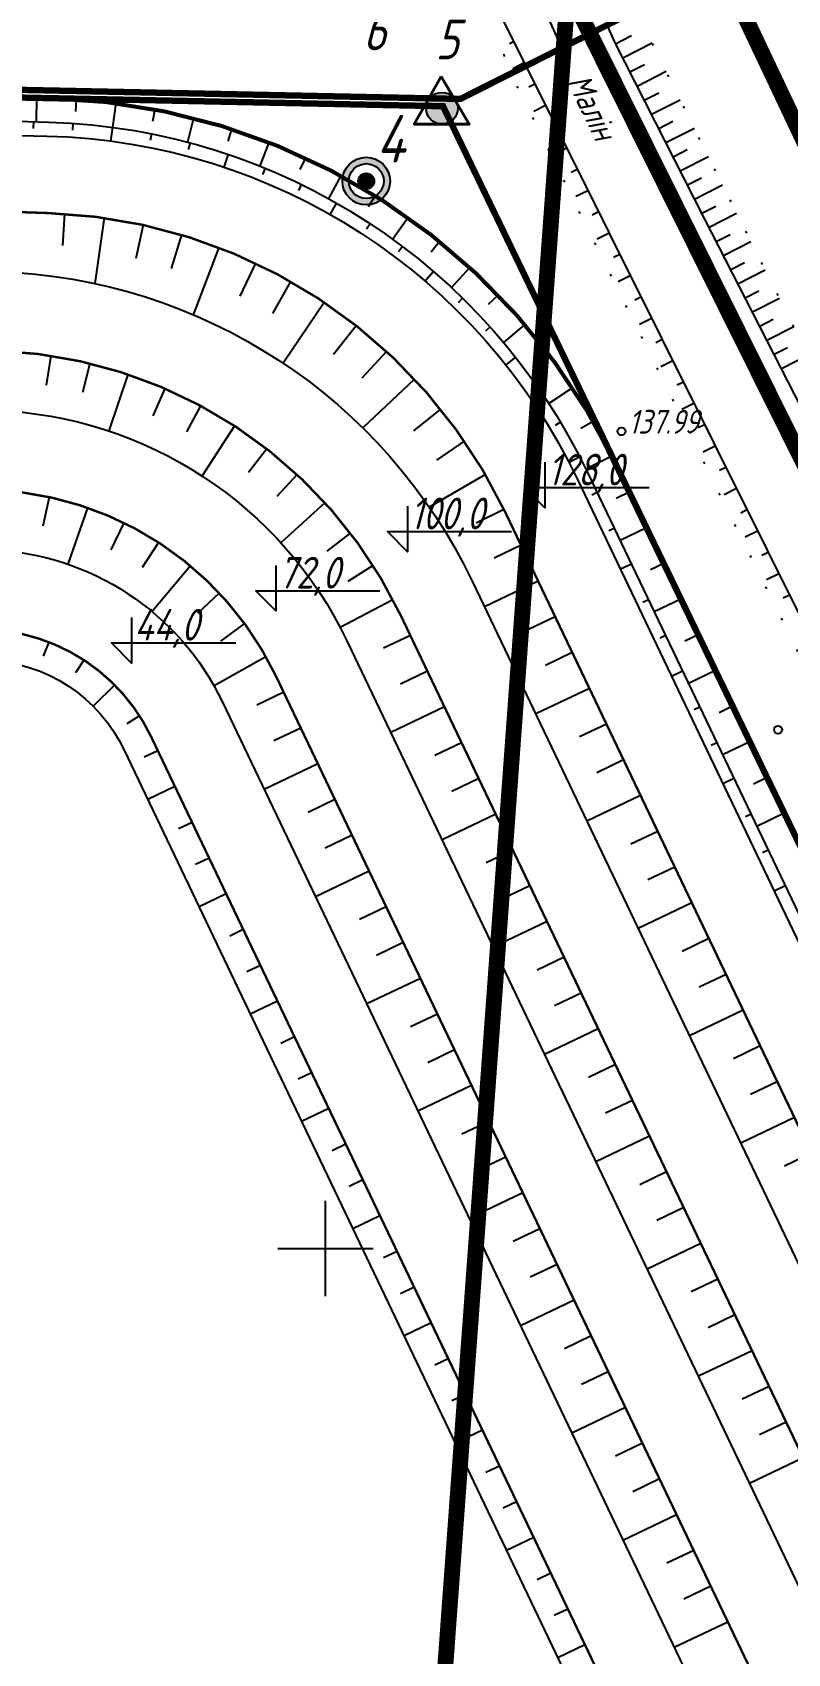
# Model space of a CAD drawing. Header units: millimetres. Extents: x 0 to 841, y 0 to 594.
# Drawn here: x 555 to 589.5, y 388.8 to 463 of the extents above; entities that cross this region are included whole.
import ezdxf
from ezdxf.lldxf.tags import DXFTag

# ---------------------------------------------------------------- set-up
doc = ezdxf.new("R2010")
doc.units = ezdxf.units.MM
doc.linetypes.add('KONTUR', pattern=[1.5, 0, -1.5])
for name, color, linetype in [('00_доповнення_топоплан', 7, 'Continuous'), ('01_Земельний_відвід', 7, 'Continuous'), ('01_Земельний_відвід_існуючий', 7, 'Continuous'), ('01_укоси', 7, 'Continuous'), ('0_Лицензия', 6, 'Continuous'), ('0_Проектний_карьер', 7, 'Continuous'), ('кресты', 7, 'Continuous'), ('НАДЗЕМКА', 7, 'Continuous'), ('ПИКЕТЫ', 7, 'Continuous'), ('Проектні відмітки', 7, 'Continuous'), ('РЕЛЬЕФ', 7, 'Continuous'), ('Скважины', 7, 'Continuous')]:
    doc.layers.add(name, color=color, linetype=linetype)
doc.styles.add('Такие дела', font='GOST_A.TTF', dxfattribs={"oblique": 15})
tags = doc.linetypes.add('New Line1', pattern=[1.5, 1, -0.5]).pattern_tags.tags
tags[6:7] = [DXFTag(74, 4), DXFTag(75, 0), DXFTag(340, '0'), DXFTag(46, 1.0), DXFTag(50, 0.0), DXFTag(44, 0.0), DXFTag(45, 0.0)]
tags[4:5] = [DXFTag(74, 4), DXFTag(75, 0), DXFTag(340, '0'), DXFTag(46, 1.0), DXFTag(50, 0.0), DXFTag(44, 0.0), DXFTag(45, 0.0)]

# ---------------------------------------------------------------- blocks, each defined once
blk = doc.blocks.new('Licenzia')
at = {"linetype": 'New Line1', "lineweight": 25}
h = blk.add_hatch(color=6, dxfattribs=at)
h.dxf.hatch_style = 1
h.set_gradient(color1=(255, 0, 255), color2=(255, 0, 255), centered=1, tint=1, name='INVCYLINDER')
edge = h.paths.add_edge_path()
edge.add_arc((0, 0), 2, 0, 360)
at = {"color": 6, "linetype": 'Continuous', "lineweight": 40, "flags": 128}
blk.add_lwpolyline([(-0.08, 4.01), (-3.48, -1.99), (3.45, -1.99)], close=True, dxfattribs=at)
at = {"color": 10, "linetype": 'Continuous', "lineweight": 25}
blk.add_circle((0, 0), 2, dxfattribs=at)

msp = doc.modelspace()

# ---------------------------------------------------------------- hatches: boundary and pattern name
at = {"layer": 'Скважины', "linetype": 'Continuous'}
h = msp.add_hatch(color=7, dxfattribs=at)
h.paths.add_polyline_path([(571.325, 456.225, 1), (569.147, 456.225, 1)])
h.paths.add_polyline_path([(571.035, 456.225, 1), (569.438, 456.225, 1)], flags=16)
msp.add_hatch(color=7, dxfattribs=at).paths.add_polyline_path([(570.599, 456.225, 1), (569.873, 456.225, 1)])

# ---------------------------------------------------------------- linework, layer by layer
at = {"color": 6, "linetype": 'Continuous', "lineweight": 60, "flags": 128}
msp.add_lwpolyline([(645.874, 345.863, 0.29, 0.29, 0), (510.845, 265.144, 0.29, 0.29, 0), (493.97, 226.424, 0.29, 0.29, 0), (455.791, 175.397, 0.29, 0.29, 0), (461.043, 59.052, 0.29, 0.29, 0), (282.326, 115.038, 0.29, 0.29, 0), (102.396, 133.602, 0.29, 0.29, 0), (121.768, 353.598, 0.29, 0.29, 0), (123.318, 410.282, 0, 0, 0), (236.516, 413.051, 0.29, 0.29, 0), (361.915, 455.101, 0.29, 0.29, 0), (432.038, 462.934, 0.29, 0.29, 0), (574.547, 459.988, 0.29, 0.29, 0), (617.739, 481.753, 0.29, 0.29, 0), (645.875, 481.61, 0.29, 0.29, 0)], format="xyseb", dxfattribs=at)
at = {"color": 1, "linetype": 'Continuous', "lineweight": 211, "const_width": 0.29, "flags": 128}
msp.add_lwpolyline([(123.671, 409.928), (236.58, 412.69), (361.994, 454.744), (432.055, 462.57), (573.75, 459.654), (632.504, 337.889), (510.559, 265.396), (493.655, 226.608), (455.422, 175.511), (460.657, 59.554), (282.399, 115.395), (102.789, 133.927), (122.13, 353.577)], close=True, dxfattribs=at)
at = {"layer": '00_доповнення_топоплан', "linetype": 'Continuous'}
for p, q in [((581.648, 462.52), (582.373, 462.889)), ((582.306, 461.226), (582.974, 461.566)), ((582.964, 459.932), (583.626, 460.268)), ((583.623, 458.638), (584.278, 458.971)), ((584.281, 457.343), (584.93, 457.674)), ((584.94, 456.049), (585.582, 456.376)), ((585.598, 454.755), (586.234, 455.079)), ((586.26, 453.463), (586.889, 453.785)), ((586.922, 452.17), (587.547, 452.491)), ((587.584, 450.878), (588.205, 451.196)), ((588.246, 449.586), (588.862, 449.902)), ((588.909, 448.294), (589.52, 448.607))]:
    msp.add_line(p, q, dxfattribs=at)
at = {"layer": '00_доповнення_топоплан', "color": 7, "linetype": 'Continuous', "lineweight": -3}
for p, q in [((581.977, 461.873), (583.324, 462.558)), ((582.635, 460.579), (583.965, 461.255)), ((583.294, 459.285), (584.61, 459.955)), ((583.952, 457.991), (585.256, 458.654)), ((584.611, 456.696), (585.901, 457.353)), ((585.269, 455.402), (586.547, 456.052)), ((585.929, 454.109), (587.192, 454.756)), ((586.591, 452.817), (587.845, 453.459)), ((587.253, 451.524), (588.499, 452.163)), ((587.915, 450.232), (589.152, 450.866)), ((588.577, 448.94), (589.805, 449.569)), ((589.24, 447.648), (590.459, 448.272))]:
    msp.add_line(p, q, dxfattribs=at)
at = {"layer": '00_доповнення_топоплан', "linetype": 'KONTUR', "flags": 128}
msp.add_lwpolyline([(719.084, 250.396), (719.117, 252.038), (719.149, 256.533), (719.072, 260.513), (718.899, 263.95), (718.645, 266.852), (718.338, 269.171), (718.047, 270.644), (717.764, 271.437), (717.356, 272.248), (716.818, 273.07), (716.127, 273.923), (715.234, 274.846), (713.892, 276.215), (713.422, 276.923), (713.129, 277.542), (712.381, 279.256), (712.031, 279.71), (711.645, 280.034), (710.945, 280.438), (710.076, 280.809), (708.857, 281.203), (705.78, 282.154), (704.283, 282.76), (703.028, 283.381), (702.041, 283.987), (701.217, 284.623), (700.407, 285.381), (699.721, 286.17), (699.578, 286.443), (699.389, 287.123), (699.238, 288.079), (699.166, 289.259), (699.162, 291.379), (699.279, 295.034), (699.571, 300.825), (700.081, 306.649), (700.107, 308.585), (700.153, 309.875), (700.063, 310.358), (699.819, 310.972), (699.493, 311.497), (699.083, 311.954), (698.577, 312.353), (697.968, 312.694), (697.215, 312.989), (696.279, 313.235), (695.07, 313.435), (693.167, 313.623), (690.345, 313.919), (685.516, 314.446), (684.307, 314.782), (683.463, 315.527), (682.109, 316.324), (680.739, 316.594), (677.25, 316.881), (673.227, 317.088), (670.407, 317.168), (668.542, 317.232), (667.582, 317.345), (666.499, 317.664), (664.523, 318.731), (661.701, 321.187), (659.407, 323.831), (657.89, 325.656), (656.041, 327.026), (652.919, 329.637), (648.702, 334.531), (645.368, 341.579), (641.446, 348.425), (638.21, 354.206), (633.618, 363.188), (629.257, 371.782), (623.011, 384.047), (616.508, 396.006), (610.848, 407.887), (606.104, 417.502), (597.869, 433.564), (587.04, 455.058), (583.333, 462.529), (583.016, 463.51), (583.587, 464.349), (584.474, 464.824), (585.741, 464.935), (587.531, 464.713), (589.432, 464.143), (595.554, 463.494), (597.845, 463.692), (599.242, 464.035)], dxfattribs=at)
at = {"layer": '00_доповнення_топоплан', "lineweight": 15}
msp.add_lwpolyline([(641.155, 346.009), (635.928, 356.316), (630.255, 367.34), (624.703, 378.221), (617.247, 392.686), (612.416, 402.277), (606.989, 412.958), (599.952, 426.335), (593.357, 439.614), (585.741, 454.475), (581.626, 462.562), (581.292, 463.306)], dxfattribs=at)
at = {"layer": '01_Земельний_відвід', "color": 2, "linetype": 'Continuous', "lineweight": 50, "const_width": 0.726, "flags": 128}
msp.add_lwpolyline([(579.471, 465.008), (635.079, 353.128), (631.772, 333.794), (624.992, 336.444), (618.748, 338.386), (603.651, 340.822), (582.274, 346.721), (571.62, 357.643)], close=True, dxfattribs=at)
at = {"layer": '01_Земельний_відвід_існуючий', "color": 2, "linetype": 'Continuous', "lineweight": 50, "const_width": 0.726}
for points in [[(586.612, 465.781), (654.87, 321.492), (658.213, 318.087), (665.441, 311.865), (696.586, 310.443), (695.435, 280.539), (707.44, 280.364), (716.94, 271.416), (718.903, 250.682), (724.878, 239.639), (735.492, 242.5), (740.433, 224.023), (748.542, 222.208), (749.969, 222.462), (750.056, 220.647), (784.28, 225.878), (836, 237.26)], [(579.471, 465.008), (571.62, 357.643), (582.274, 346.721), (603.651, 340.822), (618.748, 338.386), (624.992, 336.444), (631.772, 333.794), (635.079, 353.128), (579.471, 465.008)]]:
    msp.add_lwpolyline(points, dxfattribs=at)
at = {"layer": '01_укоси', "color": 7, "linetype": 'Continuous', "lineweight": 25}
for p, q in [((555.146, 460.037), (555.124, 458.948)), ((558.766, 459.792), (558.624, 458.689)), ((562.329, 459.11), (562.047, 458.011)), ((558.615, 458.691), (558.53, 458.061)), ((563.909, 457.452), (563.711, 456.866)), ((565.782, 457.997), (565.359, 456.917)), ((569.072, 456.469), (568.507, 455.426)), ((569.072, 456.469), (568.507, 455.426)), ((568.868, 455.224), (568.57, 454.702)), ((568.868, 455.224), (568.57, 454.702)), ((558.234, 454.539), (557.81, 451.533)), ((572.151, 454.551), (571.447, 453.561)), ((572.151, 454.551), (571.447, 453.561)), ((563.494, 453.177), (562.316, 450.107)), ((574.972, 452.27), (574.132, 451.353)), ((573.31, 452.089), (572.928, 451.646)), ((568.315, 450.67), (566.437, 447.882)), ((577.492, 449.66), (576.525, 448.834)), ((577.071, 448.163), (576.624, 447.811)), ((559.32, 447.374), (558.454, 444.782)), ((572.45, 447.146), (570.074, 444.924)), ((572.45, 447.146), (570.074, 444.924)), ((579.674, 446.762), (578.589, 446.045)), ((564.21, 445.012), (562.719, 442.725)), ((580.012, 443.591), (579.518, 443.336)), ((581.485, 443.619), (580.294, 443.027)), ((575.689, 442.784), (573.123, 441.295)), ((557.471, 441.266), (556.577, 438.679)), ((568.345, 441.493), (566.329, 439.658)), ((583.064, 440.351), (581.854, 439.767)), ((562.186, 438.601), (560.435, 436.506)), ((582.372, 438.684), (581.87, 438.444)), ((578.104, 437.906), (575.648, 436.732)), ((571.459, 437.045), (569.048, 435.78)), ((584.642, 437.081), (583.42, 436.492)), ((565.646, 434.436), (563.271, 433.102)), ((584.721, 433.772), (584.216, 433.53)), ((586.219, 433.812), (584.986, 433.217)), ((558.718, 433.145), (557.737, 432.169)), ((580.451, 432.992), (577.994, 431.819)), ((573.819, 432.138), (571.362, 430.965)), ((587.797, 430.543), (586.552, 429.942)), ((568.021, 429.537), (565.564, 428.364)), ((561.481, 428.492), (560.236, 427.898)), ((587.069, 428.859), (586.562, 428.617)), ((582.797, 428.078), (580.34, 426.905)), ((576.165, 427.224), (573.708, 426.051)), ((576.165, 427.224), (573.708, 426.051)), ((589.374, 427.273), (588.118, 426.667)), ((570.367, 424.623), (567.911, 423.45)), ((570.367, 424.623), (567.911, 423.45)), ((563.827, 423.578), (562.582, 422.984)), ((563.827, 423.578), (562.582, 422.984)), ((589.418, 423.947), (588.908, 423.703)), ((589.418, 423.947), (588.908, 423.703)), ((585.143, 423.165), (582.686, 421.992)), ((585.143, 423.165), (582.686, 421.992)), ((578.511, 422.31), (576.054, 421.137)), ((578.511, 422.31), (576.054, 421.137)), ((572.713, 419.71), (570.257, 418.537)), ((572.713, 419.71), (570.257, 418.537)), ((566.173, 418.665), (564.928, 418.07)), ((587.489, 418.251), (585.032, 417.078)), ((587.489, 418.251), (585.032, 417.078)), ((580.857, 417.397), (578.4, 416.224)), ((580.857, 417.397), (578.4, 416.224)), ((575.06, 414.796), (572.603, 413.623)), ((568.519, 413.751), (567.274, 413.157)), ((589.835, 413.337), (587.378, 412.164)), ((583.203, 412.483), (580.747, 411.31)), ((577.406, 409.882), (574.949, 408.709)), ((570.865, 408.837), (569.62, 408.243)), ((585.549, 407.569), (583.093, 406.396)), ((579.752, 404.969), (577.295, 403.796)), ((573.211, 403.924), (571.966, 403.329)), ((587.896, 402.656), (585.439, 401.483)), ((582.098, 400.055), (579.641, 398.882)), ((575.557, 399.01), (574.313, 398.416)), ((590.242, 397.742), (587.785, 396.569)), ((584.444, 395.141), (581.987, 393.968)), ((577.903, 394.097), (576.659, 393.502)), ((586.79, 390.228), (584.333, 389.055)), ((580.25, 389.183), (579.005, 388.589))]:
    msp.add_line(p, q, dxfattribs=at)
at = {"layer": '01_укоси', "color": 7, "linetype": 'Continuous'}
for p, q in [((556.96, 459.969), (556.923, 459.419)), ((554.997, 458.952), (554.987, 458.628)), ((560.558, 459.506), (560.452, 458.954)), ((556.81, 458.875), (556.788, 458.555)), ((560.405, 458.391), (560.343, 458.083)), ((564.072, 458.606), (563.896, 458.061)), ((562.172, 457.978), (562.091, 457.676)), ((565.608, 456.816), (565.492, 456.532)), ((567.45, 457.284), (567.203, 456.752)), ((567.264, 456.072), (567.13, 455.799)), ((570.641, 455.557), (570.323, 455.048)), ((570.641, 455.557), (570.323, 455.048)), ((556.429, 454.724), (556.335, 453.271)), ((560.02, 454.218), (559.684, 452.684)), ((561.777, 453.763), (561.314, 452.219)), ((570.414, 454.274), (570.251, 454.026)), ((570.414, 454.274), (570.251, 454.026)), ((571.897, 453.228), (571.719, 452.993)), ((571.897, 453.228), (571.719, 452.993)), ((573.596, 453.453), (573.21, 452.976)), ((565.163, 452.464), (564.45, 450.957)), ((566.772, 451.626), (565.942, 450.168)), ((574.646, 450.862), (574.444, 450.655)), ((574.646, 450.862), (574.444, 450.655)), ((576.272, 451.004), (575.82, 450.567)), ((576.272, 451.004), (575.82, 450.567)), ((569.78, 449.601), (568.744, 448.288)), ((575.902, 449.551), (575.688, 449.359)), ((575.902, 449.551), (575.688, 449.359)), ((555.796, 448.226), (555.588, 446.875)), ((557.576, 447.875), (557.255, 446.547)), ((571.162, 448.424), (570.042, 447.206)), ((571.162, 448.424), (570.042, 447.206)), ((578.628, 448.245), (578.114, 447.858)), ((561.015, 446.726), (560.474, 445.472)), ((578.148, 446.703), (577.916, 446.543)), ((562.649, 445.937), (562.003, 444.734)), ((573.639, 445.775), (572.4, 444.78)), ((579.13, 445.177), (578.89, 445.033)), ((580.628, 445.218), (580.058, 444.89)), ((574.72, 444.318), (573.449, 443.447)), ((565.686, 443.958), (564.847, 442.882)), ((567.068, 442.782), (566.141, 441.782)), ((580.806, 441.959), (580.556, 441.839)), ((582.276, 441.985), (581.673, 441.695)), ((555.724, 441.753), (555.437, 440.415)), ((576.54, 441.181), (575.265, 440.565)), ((559.147, 440.57), (558.547, 439.341)), ((581.589, 440.321), (581.338, 440.202)), ((560.726, 439.678), (559.983, 438.531)), ((569.508, 440.101), (568.426, 439.272)), ((577.322, 439.543), (576.091, 438.956)), ((570.549, 438.614), (569.401, 437.881)), ((570.549, 438.614), (569.401, 437.881)), ((583.853, 438.716), (583.245, 438.422)), ((563.505, 437.356), (562.51, 436.422)), ((583.155, 437.047), (582.903, 436.926)), ((564.664, 435.961), (563.565, 435.155)), ((578.886, 436.268), (577.658, 435.681)), ((572.255, 435.413), (571.026, 434.827)), ((572.255, 435.413), (571.026, 434.827)), ((583.938, 435.409), (583.686, 435.289)), ((585.431, 435.447), (584.817, 435.15)), ((555.699, 435.113), (555.449, 434.464)), ((579.668, 434.63), (578.44, 434.043)), ((557.312, 434.288), (556.933, 433.707)), ((573.037, 433.776), (571.808, 433.189)), ((566.457, 432.813), (565.229, 432.226)), ((587.008, 432.177), (586.389, 431.878)), ((559.854, 431.735), (559.274, 431.36)), ((585.504, 432.134), (585.251, 432.013)), ((567.239, 431.175), (566.011, 430.588)), ((581.233, 431.354), (580.004, 430.767)), ((560.699, 430.13), (560.076, 429.833)), ((574.601, 430.5), (573.373, 429.913)), ((586.286, 430.497), (586.033, 430.376)), ((582.015, 429.716), (580.786, 429.13)), ((575.383, 428.862), (574.155, 428.275)), ((588.586, 428.908), (587.96, 428.606)), ((568.803, 427.899), (567.575, 427.313)), ((587.852, 427.222), (587.598, 427.1)), ((562.263, 426.854), (561.64, 426.557)), ((569.585, 426.261), (568.357, 425.675)), ((569.585, 426.261), (568.357, 425.675)), ((583.579, 426.44), (582.35, 425.854)), ((583.579, 426.44), (582.35, 425.854)), ((576.947, 425.586), (575.719, 425)), ((576.947, 425.586), (575.719, 425)), ((588.635, 425.584), (588.381, 425.463)), ((588.635, 425.584), (588.381, 425.463)), ((563.045, 425.216), (562.422, 424.919)), ((563.045, 425.216), (562.422, 424.919)), ((584.361, 424.802), (583.132, 424.216)), ((584.361, 424.802), (583.132, 424.216)), ((577.729, 423.948), (576.501, 423.362)), ((577.729, 423.948), (576.501, 423.362)), ((571.149, 422.985), (569.921, 422.399)), ((571.149, 422.985), (569.921, 422.399)), ((571.149, 422.985), (569.921, 422.399)), ((564.609, 421.94), (563.986, 421.643)), ((564.609, 421.94), (563.986, 421.643)), ((571.931, 421.348), (570.703, 420.761)), ((571.931, 421.348), (570.703, 420.761)), ((585.925, 421.527), (584.696, 420.94)), ((585.925, 421.527), (584.696, 420.94)), ((565.391, 420.303), (564.768, 420.005)), ((579.293, 420.672), (578.065, 420.086)), ((579.293, 420.672), (578.065, 420.086)), ((586.707, 419.889), (585.478, 419.302)), ((586.707, 419.889), (585.478, 419.302)), ((580.075, 419.035), (578.847, 418.448)), ((580.075, 419.035), (578.847, 418.448)), ((573.495, 418.072), (572.267, 417.485)), ((573.495, 418.072), (572.267, 417.485)), ((566.955, 417.027), (566.333, 416.73)), ((588.271, 416.613), (587.042, 416.027)), ((588.271, 416.613), (587.042, 416.027)), ((574.277, 416.434), (573.049, 415.847)), ((574.277, 416.434), (573.049, 415.847)), ((567.737, 415.389), (567.115, 415.092)), ((581.639, 415.759), (580.411, 415.172)), ((589.053, 414.975), (587.824, 414.389)), ((582.421, 414.121), (581.193, 413.534)), ((575.842, 413.158), (574.613, 412.572)), ((569.301, 412.113), (568.679, 411.816)), ((576.624, 411.52), (575.395, 410.934)), ((590.617, 411.699), (589.389, 411.113)), ((583.985, 410.845), (582.757, 410.259)), ((570.083, 410.475), (569.461, 410.178)), ((584.767, 409.207), (583.539, 408.621)), ((578.188, 408.244), (576.959, 407.658)), ((571.647, 407.2), (571.025, 406.902)), ((578.97, 406.607), (577.741, 406.02)), ((572.429, 405.562), (571.807, 405.264)), ((586.331, 405.932), (585.103, 405.345)), ((587.114, 404.294), (585.885, 403.707)), ((580.534, 403.331), (579.305, 402.744)), ((573.993, 402.286), (573.371, 401.989)), ((581.316, 401.693), (580.087, 401.106)), ((588.678, 401.018), (587.449, 400.431)), ((574.775, 400.648), (574.153, 400.351)), ((589.46, 399.38), (588.231, 398.794)), ((582.88, 398.417), (581.651, 397.831)), ((576.339, 397.372), (575.717, 397.075)), ((583.662, 396.779), (582.434, 396.193)), ((577.121, 395.734), (576.499, 395.437)), ((585.226, 393.504), (583.998, 392.917)), ((578.685, 392.459), (578.063, 392.161)), ((586.008, 391.866), (584.78, 391.279)), ((579.467, 390.821), (578.845, 390.524))]:
    msp.add_line(p, q, dxfattribs=at)
at = {"layer": '0_Проектний_карьер', "color": 7, "linetype": 'Continuous', "lineweight": -3, "flags": 128}
for points, const_width in [([(505.713, 457.284), (526.361, 456.122), (526.745, 459.732), (537.005, 460.109), (541.182, 460.324), (555.602, 460.028, -0.282326), (581.638, 443.306), (619.112, 365.643, -0.389019), (606.015, 322.142), (511.571, 265.998, 0.158117), (510.092, 264.315), (503.295, 249.466), (496.118, 238.33)], 0.181), ([(536.468, 455.048), (549.98, 454.949), (555.665, 454.762, -0.280085), (576.59, 441.078), (613.841, 363.059, -0.387839), (603, 327.317), (508.295, 271.018, 0.158117), (504.303, 266.475), (492.785, 239.768)], 0.109), ([(548.228, 452.241), (548.228, 452.241), (548.551, 448.626), (553.302, 448.46, -0.279573), (571.819, 436.326), (608.109, 360.322, -0.387839), (599.754, 332.778), (505.049, 276.479, 0.158117), (498.47, 268.991), (491.668, 253.218), (491.439, 252.688, -0.086212), (487.042, 247.961), (486.654, 247.719)], 0.109), ([(465.197, 444.78), (468.48, 444.665), (485.931, 444.099), (513.472, 445.676), (514.03, 442.112), (525.894, 442.848), (540.816, 442.54), (553.135, 442.078, -0.278876), (566.102, 433.556), (602.376, 357.585, -0.387839), (596.508, 338.238), (501.803, 281.939, 0.158117), (492.637, 271.506), (487.344, 259.232)], 0.109), ([(552.951, 435.682, -0.277873), (560.392, 430.772), (596.643, 354.848, -0.387839), (593.262, 343.699), (498.557, 287.4, 0.158117)], 0.109)]:
    msp.add_lwpolyline(points, format="xyb", dxfattribs=dict(at, const_width=const_width))
for points in [[(495.827, 452.367), (506.957, 454.284), (526.361, 456.122), (526.745, 459.732), (536.853, 459.384), (541.166, 459.378), (555.709, 458.93, -0.280539), (580.383, 442.843), (617.681, 364.837, -0.387997), (605.214, 323.692), (510.766, 267.547, 0.158117), (508.608, 265.09), (502.186, 249.945), (496.118, 238.33)], [(536.852, 458.658), (541.15, 458.652), (555.618, 458.289, -0.282216), (579.917, 442.534), (617.117, 364.623, -0.387839), (604.855, 324.197), (510.15, 267.898, 0.158117), (507.637, 265.037), (501.293, 250.33), (496.086, 238.256)], [(548.228, 452.241), (553.362, 452.077, -0.28037), (575.101, 437.876), (611.384, 361.886, -0.387839), (601.609, 329.658), (506.904, 273.358, 0.158117), (501.803, 267.553), (490.838, 242.129)], [(484.049, 447.585), (485.263, 447.697), (516.549, 449.488), (520.424, 449.758), (520.747, 446.143), (525.969, 446.478), (540.871, 446.17), (553.232, 445.726, -0.279303), (569.368, 435.14), (605.652, 359.149, -0.387839), (598.363, 335.118), (503.658, 278.819, 0.158117), (495.97, 270.069), (490.606, 257.63), (488.939, 253.766, -0.140304), (484.615, 248.552)], [(464.747, 442.578), (468.419, 441.943), (485.889, 441.383), (486.45, 437.796), (525.839, 440.126), (540.76, 439.817), (553.059, 439.339, -0.278494), (563.654, 432.365), (599.919, 356.412, -0.387839), (595.117, 340.579), (500.411, 284.279, 0.158117), (490.137, 272.584), (484.844, 260.31)], [(552.908, 434.29, -0.277593), (559.153, 430.165), (595.399, 354.253, -0.387839), (592.557, 344.885), (497.852, 288.585, 0.158117)]]:
    msp.add_lwpolyline(points, format="xyb", dxfattribs=at)
at = {"layer": 'кресты', "color": 3, "linetype": 'Continuous'}
for p, q in [((568.371, 405.16), (568.371, 409.516)), ((568.371, 405.16), (568.371, 409.516)), ((566.193, 407.338), (570.549, 407.338)), ((566.193, 407.338), (570.549, 407.338))]:
    msp.add_line(p, q, dxfattribs=at)
at = {"layer": 'НАДЗЕМКА', "color": 0, "linetype": 'Continuous'}
msp.add_lwpolyline([(641.155, 346.009), (635.928, 356.316), (630.255, 367.34), (624.703, 378.221), (617.247, 392.686), (612.416, 402.277), (606.989, 412.958), (599.952, 426.335), (593.357, 439.614), (585.741, 454.475), (581.626, 462.562), (581.292, 463.306)], dxfattribs=at)
at = {"layer": 'ПИКЕТЫ', "color": 7, "linetype": 'Continuous'}
for centre in [(581.92, 444.762), (589.089, 431.096)]:
    msp.add_circle(centre, 0.181, dxfattribs=at)
at = {"layer": 'Проектні відмітки', "color": 0, "linetype": 'Continuous'}
for points in [[(578.419, 443.345), (578.419, 441.256), (577.502, 442.187), (583.183, 442.187)], [(572.121, 441.338), (572.121, 439.249), (571.204, 440.179), (576.885, 440.179)], [(566.095, 438.625), (566.095, 436.536), (565.178, 437.466), (570.859, 437.466)], [(559.496, 436.24), (559.496, 434.151), (558.58, 435.082), (564.26, 435.082)]]:
    msp.add_lwpolyline(points, dxfattribs=at)
at = {"layer": 'РЕЛЬЕФ', "linetype": 'Continuous'}
for p, q in [((576.984, 462.611), (576.788, 462.513)), ((577.469, 461.636), (576.942, 461.373)), ((577.955, 460.661), (577.677, 460.523)), ((578.44, 459.686), (577.906, 459.42)), ((578.926, 458.712), (578.646, 458.572)), ((579.412, 457.737), (578.87, 457.467)), ((579.897, 456.762), (579.614, 456.621)), ((580.383, 455.787), (579.835, 455.515)), ((580.868, 454.813), (580.584, 454.671)), ((581.354, 453.838), (580.805, 453.565)), ((581.839, 452.863), (581.555, 452.721)), ((582.325, 451.888), (581.775, 451.615)), ((582.81, 450.914), (582.525, 450.772)), ((583.296, 449.939), (582.745, 449.664)), ((583.782, 448.964), (583.496, 448.822)), ((584.267, 447.989), (583.715, 447.714)), ((584.753, 447.014), (584.467, 446.872)), ((585.238, 446.04), (584.685, 445.764)), ((585.724, 445.065), (585.437, 444.922)), ((586.209, 444.09), (585.653, 443.813)), ((586.695, 443.115), (586.407, 442.972)), ((587.18, 442.141), (586.621, 441.862)), ((587.666, 441.166), (587.377, 441.022)), ((588.152, 440.191), (587.589, 439.911)), ((588.637, 439.216), (588.347, 439.072)), ((589.123, 438.242), (588.557, 437.96)), ((589.608, 437.267), (589.316, 437.122))]:
    msp.add_line(p, q, dxfattribs=at)
at = {"layer": 'РЕЛЬЕФ', "color": 7, "flags": 128}
msp.add_lwpolyline([(579.519, 461.619), (576.884, 467.435), (576.884, 466.22)], dxfattribs=at)
at = {"layer": 'РЕЛЬЕФ', "linetype": 'KONTUR', "flags": 128}
for points in [[(719.084, 250.396), (719.117, 252.038), (719.149, 256.533), (719.072, 260.513), (718.899, 263.95), (718.645, 266.852), (718.338, 269.171), (718.047, 270.644), (717.764, 271.437), (717.356, 272.248), (716.818, 273.07), (716.127, 273.923), (715.234, 274.846), (713.892, 276.215), (713.422, 276.923), (713.129, 277.542), (712.381, 279.256), (712.031, 279.71), (711.645, 280.034), (710.945, 280.438), (710.076, 280.809), (708.857, 281.203), (705.78, 282.154), (704.283, 282.76), (703.028, 283.381), (702.041, 283.987), (701.217, 284.623), (700.407, 285.381), (699.721, 286.17), (699.578, 286.443), (699.389, 287.123), (699.238, 288.079), (699.166, 289.259), (699.162, 291.379), (699.279, 295.034), (699.571, 300.825), (700.081, 306.649), (700.107, 308.585), (700.153, 309.875), (700.063, 310.358), (699.819, 310.972), (699.493, 311.497), (699.083, 311.954), (698.577, 312.353), (697.968, 312.694), (697.215, 312.989), (696.279, 313.235), (695.07, 313.435), (693.167, 313.623), (690.345, 313.919), (685.516, 314.446), (684.307, 314.782), (683.463, 315.527), (682.109, 316.324), (680.739, 316.594), (677.25, 316.881), (673.227, 317.088), (670.407, 317.168), (668.542, 317.232), (667.582, 317.345), (666.499, 317.664), (664.523, 318.731), (661.701, 321.187), (659.407, 323.831), (657.89, 325.656), (656.041, 327.026), (652.919, 329.637), (648.702, 334.531), (645.368, 341.579), (641.446, 348.425), (638.21, 354.206), (633.618, 363.188), (629.257, 371.782), (623.011, 384.047), (616.508, 396.006), (610.848, 407.887), (606.104, 417.502), (597.869, 433.564), (587.04, 455.058), (583.333, 462.529), (583.016, 463.51), (583.587, 464.349), (584.474, 464.824), (585.741, 464.935), (587.531, 464.713), (589.432, 464.143), (595.554, 463.494), (597.845, 463.692), (599.242, 464.035)], [(576.339, 463.623), (576.576, 461.705), (579.364, 456.055), (584.445, 445.84), (589.369, 435.915), (610.157, 393.644), (627.995, 357.1), (634.696, 343.67), (631.811, 326.07)]]:
    msp.add_lwpolyline(points, dxfattribs=at)
at = {"layer": 'РЕЛЬЕФ', "flags": 128}
msp.add_lwpolyline([(576.498, 463.585), (590.998, 434.477), (603.665, 409.209), (616.532, 383.74), (637.16, 343.535), (635.981, 334.105), (632.948, 326.142)], dxfattribs=at)
at = {"layer": 'Скважины', "color": 7, "linetype": 'Continuous'}
for centre, radius in [((570.236, 456.225), 1.089), ((570.236, 456.225), 0.799), ((570.236, 456.225), 0.363), ((570.242, 456.176), 0.181), ((570.394, 456.194), 0.181)]:
    msp.add_circle(centre, radius, dxfattribs=at)
at = {"layer": 'Скважины', "color": 7}
msp.add_circle((570.242, 456.176), 0.181, dxfattribs=at)

# ---------------------------------------------------------------- block references
at = {"layer": '0_Лицензия', "color": 6, "linetype": 'New Line1', "lineweight": 25, "xscale": 0.363, "yscale": 0.363, "zscale": 0.363}
msp.add_blockref('Licenzia', (573.699, 459.561), dxfattribs=at)

# ---------------------------------------------------------------- texts
at = {"color": 1, "linetype": 'Continuous', "lineweight": 211, "insert": (573.403, 463.621), "char_height": 1.815, "attachment_point": 1, "style": 'Такие дела'}
msp.add_mtext_dynamic_manual_height_columns('5', width=4.53824, gutter_width=15, heights=[0], dxfattribs=at)
at = {"layer": '0_Лицензия', "color": 6, "linetype": 'New Line1', "lineweight": 25, "insert": (570.086, 464.033), "char_height": 1.815, "attachment_point": 1, "style": 'Такие дела'}
msp.add_mtext_dynamic_manual_height_columns('6', width=7.23436, gutter_width=15, heights=[6.423], dxfattribs=at)
at = {"layer": 'ПИКЕТЫ', "color": 7, "linetype": 'Continuous', "style": 'Такие дела', "oblique": 15}
msp.add_text('137.99', height=1.089, dxfattribs=at).set_placement((582.245, 444.657))
at = {"layer": 'Проектні відмітки', "color": 0, "linetype": 'Continuous', "style": 'Такие дела', "oblique": 15}
for s, p in [('128,0', (578.525, 442.284)), ('100,0', (572.227, 440.276)), ('72,0', (566.201, 437.563)), ('44,0', (559.603, 435.179))]:
    msp.add_text(s, height=1.452, dxfattribs=at).set_placement(p)
at = {"layer": 'РЕЛЬЕФ', "color": 7, "style": 'Такие дела', "oblique": 15}
msp.add_text('Малін', height=1.089, rotation=295.65886, dxfattribs=at).set_placement((579.402, 460.792))
at = {"layer": 'Скважины', "color": 7, "style": 'Такие дела', "oblique": 15}
msp.add_text(' 4 ', height=2.178, dxfattribs=at).set_placement((569.558, 457.076))

doc.saveas('drawing.dxf')
